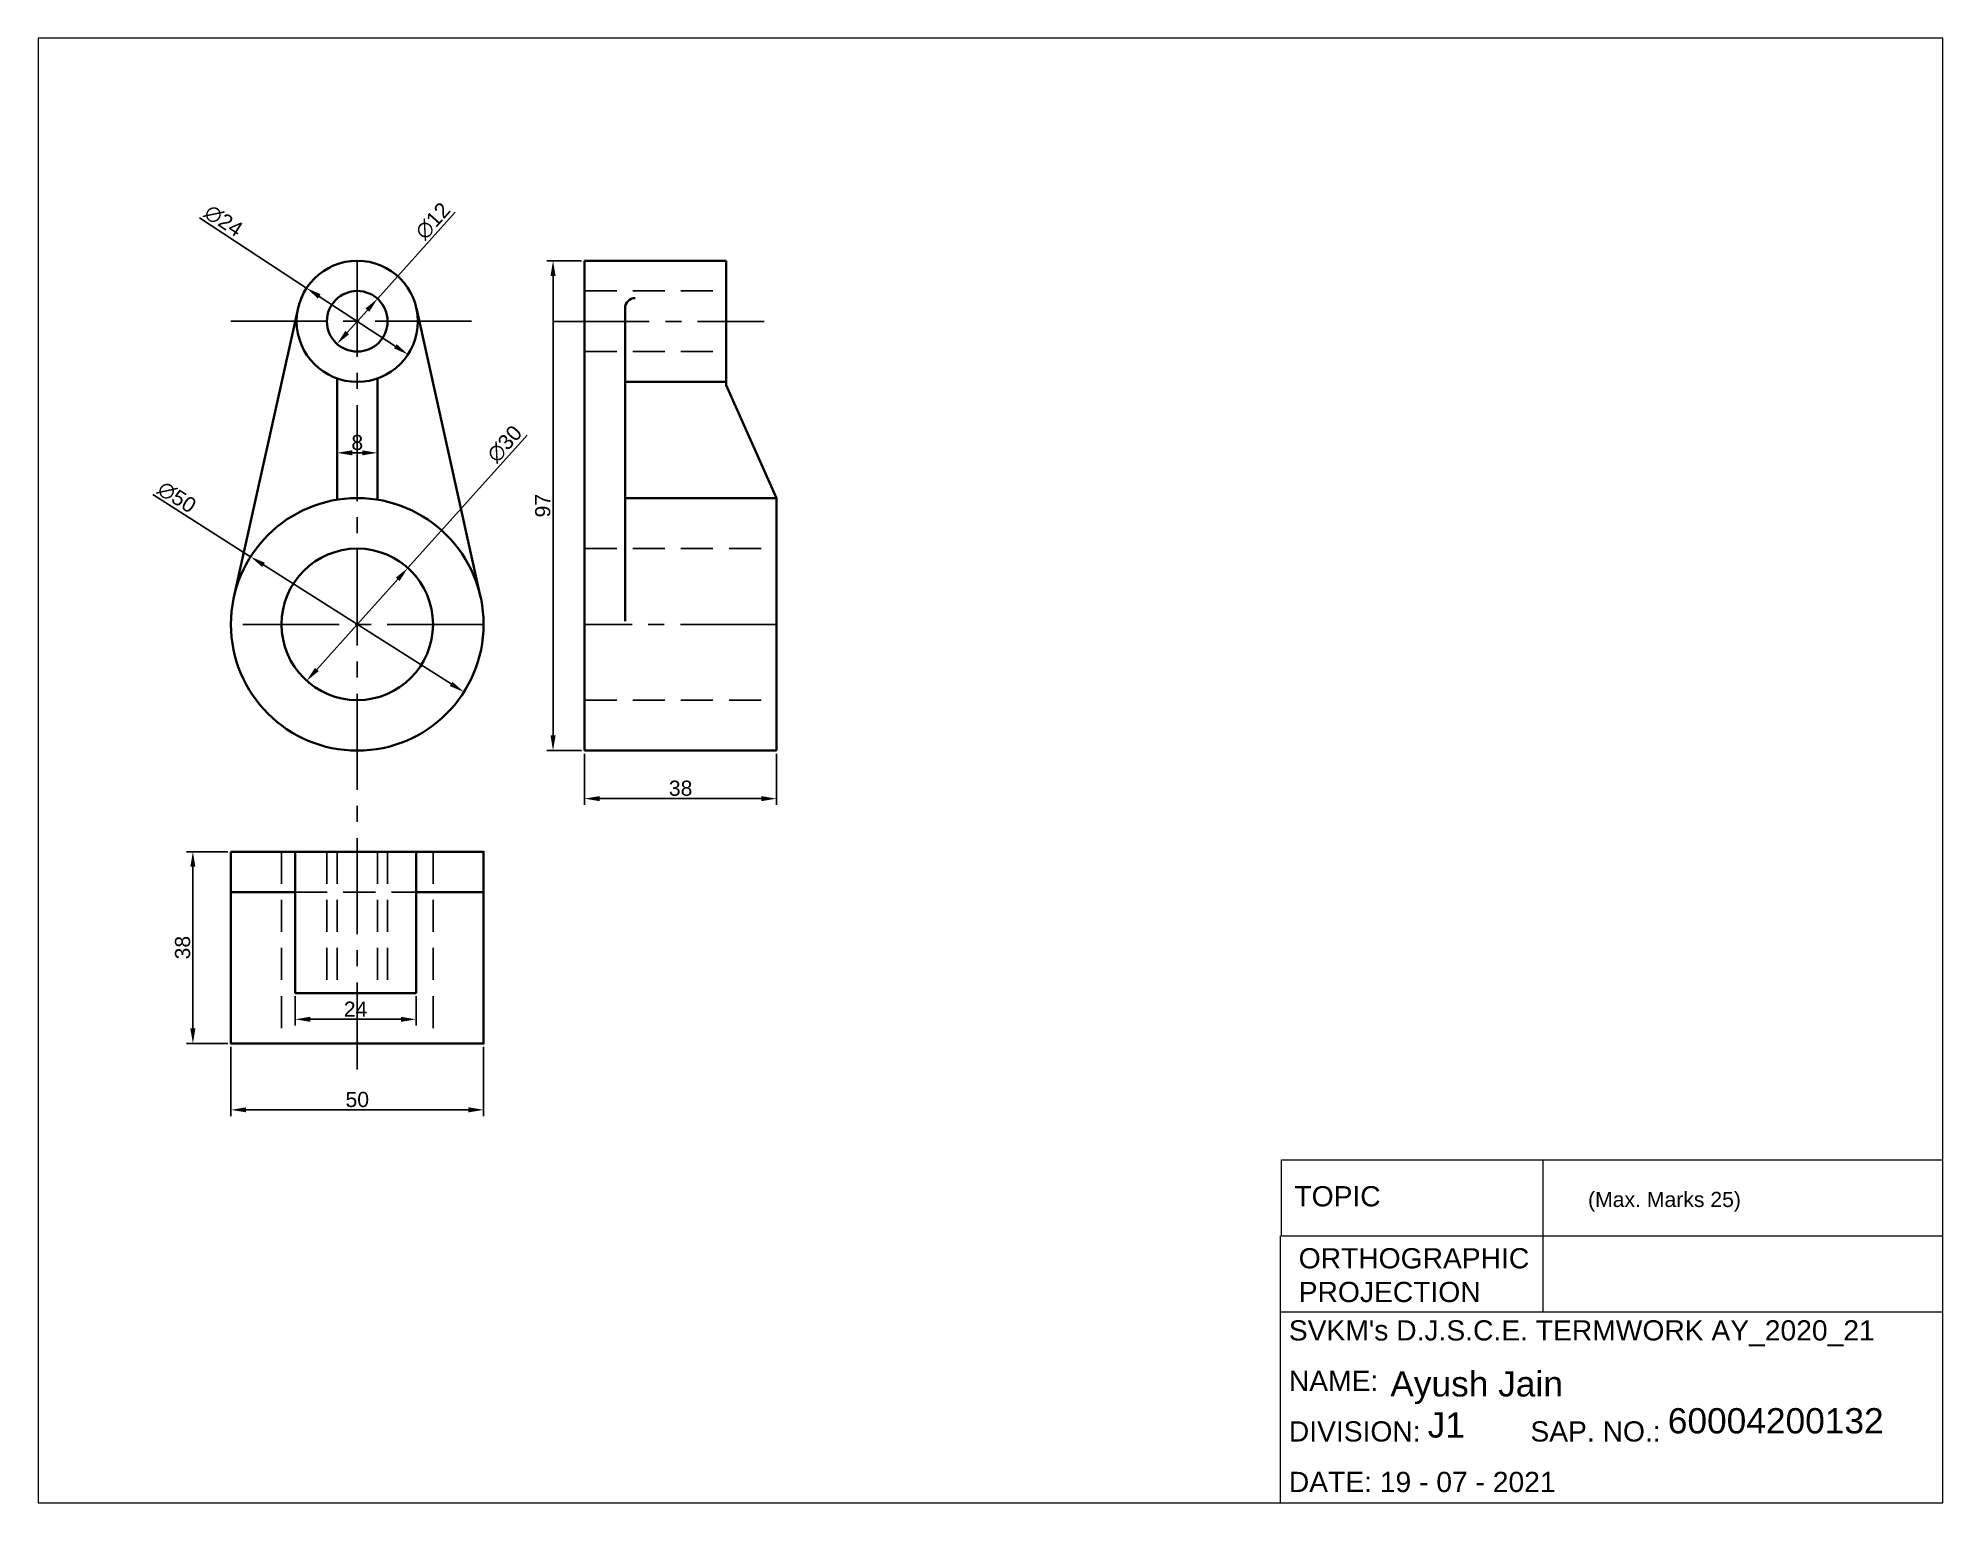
# Model space of a CAD drawing. Header units: millimetres. Extents: x 0 to 377, y 0 to 290.
import ezdxf

# ---------------------------------------------------------------- set-up
doc = ezdxf.new("R2010")
doc.units = ezdxf.units.MM
doc.linetypes.add('CENTER2', pattern=[28.575, 19.05, -3.175, 3.175, -3.175])
doc.linetypes.add('DASHED2', pattern=[9.525, 6.35, -3.175])
for name, color, linetype, lineweight in [('Centtre', 1, 'CENTER2', 30), ('Hidden', 3, 'DASHED2', 30), ('Object', 2, 'Continuous', 40), ('TEMPLATE', 6, 'Continuous', 20)]:
    doc.layers.add(name, color=color, linetype=linetype, lineweight=lineweight)
doc.layers.add('Dimension', color=7, linetype='Continuous')
doc.styles.get("Standard").update_dxf_attribs({"font": 'arial.ttf'})
doc.dimstyles.new('ISO-25', dxfattribs={"dimtxt": 3, "dimasz": 3, "dimexe": 1.25, "dimexo": 0.625, "dimgap": 0.5, "dimtad": 1, "dimdec": 0, "dimtxsty": 'Standard', "dimcen": 2.5, "dimclrd": 256, "dimclre": 256, "dimclrt": 256, "dimadec": 0, "dimazin": 0, "dimtfac": 1, "dimtdec": 0, "dimtmove": 0, "dimatfit": 2, "dimfxl": 1, "dimlwd": -1, "dimarcsym": 0})

# ---------------------------------------------------------------- blocks, each defined once
blk = doc.blocks.new('*D2')
at = {"layer": 'Defpoints', "color": 0, "transparency": 16777216}
for p in [(42.07, 187.32), (84.28, 160.53)]:
    blk.add_point(p, dxfattribs=at)
at = {"layer": 'Dimension', "transparency": 16777216}
for p, q in [((42.07, 187.32), (22.71, 199.61)), ((81.75, 162.14), (44.6, 185.72))]:
    blk.add_line(p, q, dxfattribs=at)
for points in [[(44.87, 186.14), (44.33, 185.29), (42.07, 187.32)], [(82.02, 162.56), (81.48, 161.72), (84.28, 160.53)]]:
    blk.add_solid(points, dxfattribs=at)
at = {"layer": 'Dimension', "transparency": 16777216, "insert": (27.45, 199.1), "char_height": 3, "attachment_point": 5, "rotation": 327.599}
blk.add_mtext('∅50', dxfattribs=at)
blk = doc.blocks.new('*D3')
at = {"layer": 'Defpoints', "color": 0, "transparency": 16777216}
for p in [(73.18, 185.1), (53.16, 162.76)]:
    blk.add_point(p, dxfattribs=at)
at = {"layer": 'Dimension', "transparency": 16777216}
for p, q in [((73.18, 185.1), (96.77, 211.42)), ((55.17, 164.99), (71.18, 182.86))]:
    blk.add_line(p, q, dxfattribs=at)
for points in [[(70.81, 183.2), (71.55, 182.53), (73.18, 185.1)], [(54.79, 165.32), (55.54, 164.66), (53.16, 162.76)]]:
    blk.add_solid(points, dxfattribs=at)
at = {"layer": 'Dimension', "transparency": 16777216, "insert": (92.34, 209.64), "char_height": 3, "attachment_point": 5, "rotation": 48.1358}
blk.add_mtext('∅30', dxfattribs=at)
blk = doc.blocks.new('*D4')
at = {"layer": 'Defpoints', "color": 0, "transparency": 16777216}
for p in [(53.14, 240.51), (73.21, 227.35)]:
    blk.add_point(p, dxfattribs=at)
at = {"layer": 'Dimension', "transparency": 16777216}
for p, q in [((53.14, 240.51), (31.95, 254.39)), ((70.7, 228.99), (55.65, 238.86))]:
    blk.add_line(p, q, dxfattribs=at)
for points in [[(55.92, 239.28), (55.37, 238.44), (53.14, 240.51)], [(70.97, 229.41), (70.43, 228.57), (73.21, 227.35)]]:
    blk.add_solid(points, dxfattribs=at)
at = {"layer": 'Dimension', "transparency": 16777216, "insert": (36.69, 253.82), "char_height": 3, "attachment_point": 5, "rotation": 326.7551}
blk.add_mtext('∅24', dxfattribs=at)
blk = doc.blocks.new('*D5')
at = {"layer": 'Defpoints', "color": 0, "transparency": 16777216}
for p in [(67.18, 238.39), (59.17, 229.46)]:
    blk.add_point(p, dxfattribs=at)
at = {"layer": 'Dimension', "transparency": 16777216}
for p, q in [((67.18, 238.39), (82.56, 255.54)), ((61.17, 231.69), (65.18, 236.16))]:
    blk.add_line(p, q, dxfattribs=at)
for points in [[(64.8, 236.49), (65.55, 235.83), (67.18, 238.39)], [(60.8, 232.03), (61.54, 231.36), (59.17, 229.46)]]:
    blk.add_solid(points, dxfattribs=at)
at = {"layer": 'Dimension', "transparency": 16777216, "insert": (78.14, 253.78), "char_height": 3, "attachment_point": 5, "rotation": 48.1074}
blk.add_mtext('∅12', dxfattribs=at)
blk = doc.blocks.new('*D6')
at = {"layer": 'Defpoints', "color": 0, "transparency": 16777216}
for p in [(108.17, 245.93), (101.92, 148.93), (108.17, 148.93)]:
    blk.add_point(p, dxfattribs=at)
at = {"layer": 'Dimension', "lineweight": -2, "transparency": 16777216}
for p, q in [((107.55, 245.93), (100.67, 245.93)), ((107.55, 148.93), (100.67, 148.93))]:
    blk.add_line(p, q, dxfattribs=at)
at = {"layer": 'Dimension', "transparency": 16777216}
blk.add_line((101.92, 242.93), (101.92, 151.93), dxfattribs=at)
for points in [[(101.42, 242.93), (102.42, 242.93), (101.92, 245.93)], [(101.42, 151.93), (102.42, 151.93), (101.92, 148.93)]]:
    blk.add_solid(points, dxfattribs=at)
at = {"layer": 'Dimension', "transparency": 16777216, "insert": (99.89, 197.43), "char_height": 3, "attachment_point": 5, "rotation": 90}
blk.add_mtext('97', dxfattribs=at)
blk = doc.blocks.new('*D7')
at = {"layer": 'Defpoints', "color": 0, "transparency": 16777216}
for p in [(38.17, 128.93), (30.64, 90.93), (38.17, 90.93)]:
    blk.add_point(p, dxfattribs=at)
at = {"layer": 'Dimension', "lineweight": -2, "transparency": 16777216}
for p, q in [((37.55, 128.93), (29.39, 128.93)), ((37.55, 90.93), (29.39, 90.93))]:
    blk.add_line(p, q, dxfattribs=at)
at = {"layer": 'Dimension', "transparency": 16777216}
blk.add_line((30.64, 125.93), (30.64, 93.93), dxfattribs=at)
for points in [[(30.14, 125.93), (31.14, 125.93), (30.64, 128.93)], [(30.14, 93.93), (31.14, 93.93), (30.64, 90.93)]]:
    blk.add_solid(points, dxfattribs=at)
at = {"layer": 'Dimension', "transparency": 16777216, "insert": (28.61, 109.93), "char_height": 3, "attachment_point": 5, "rotation": 90}
blk.add_mtext('38', dxfattribs=at)
blk = doc.blocks.new('*D8')
at = {"layer": 'Defpoints', "color": 0, "transparency": 16777216}
for p in [(108.17, 148.93), (146.17, 148.93), (146.17, 139.43)]:
    blk.add_point(p, dxfattribs=at)
at = {"layer": 'Dimension', "lineweight": -2, "transparency": 16777216}
for p, q in [((108.17, 148.3), (108.17, 138.18)), ((146.17, 148.3), (146.17, 138.18))]:
    blk.add_line(p, q, dxfattribs=at)
at = {"layer": 'Dimension', "transparency": 16777216}
blk.add_line((111.17, 139.43), (143.17, 139.43), dxfattribs=at)
for points in [[(111.17, 139.93), (111.17, 138.93), (108.17, 139.43)], [(143.17, 139.93), (143.17, 138.93), (146.17, 139.43)]]:
    blk.add_solid(points, dxfattribs=at)
at = {"layer": 'Dimension', "transparency": 16777216, "insert": (127.17, 141.47), "char_height": 3, "attachment_point": 5}
blk.add_mtext('38', dxfattribs=at)
blk = doc.blocks.new('*D9')
at = {"layer": 'Defpoints', "color": 0, "transparency": 16777216}
for p in [(38.17, 90.93), (88.17, 90.93), (88.17, 77.82)]:
    blk.add_point(p, dxfattribs=at)
at = {"layer": 'Dimension', "lineweight": -2, "transparency": 16777216}
for p, q in [((38.17, 90.3), (38.17, 76.57)), ((88.17, 90.3), (88.17, 76.57))]:
    blk.add_line(p, q, dxfattribs=at)
at = {"layer": 'Dimension', "transparency": 16777216}
blk.add_line((41.17, 77.82), (85.17, 77.82), dxfattribs=at)
for points in [[(41.17, 78.32), (41.17, 77.32), (38.17, 77.82)], [(85.17, 78.32), (85.17, 77.32), (88.17, 77.82)]]:
    blk.add_solid(points, dxfattribs=at)
at = {"layer": 'Dimension', "transparency": 16777216, "insert": (63.17, 79.85), "char_height": 3, "attachment_point": 5}
blk.add_mtext('50', dxfattribs=at)
blk = doc.blocks.new('*D10')
at = {"layer": 'Defpoints', "color": 0, "transparency": 16777216}
for p in [(50.88, 100.93), (74.8, 100.93), (74.8, 95.74)]:
    blk.add_point(p, dxfattribs=at)
at = {"layer": 'Dimension', "lineweight": -2, "transparency": 16777216}
for p, q in [((50.88, 100.3), (50.88, 94.49)), ((74.8, 100.3), (74.8, 94.49))]:
    blk.add_line(p, q, dxfattribs=at)
at = {"layer": 'Dimension', "transparency": 16777216}
blk.add_line((53.88, 95.74), (71.8, 95.74), dxfattribs=at)
for points in [[(53.88, 96.24), (53.88, 95.24), (50.88, 95.74)], [(71.8, 96.24), (71.8, 95.24), (74.8, 95.74)]]:
    blk.add_solid(points, dxfattribs=at)
at = {"layer": 'Dimension', "transparency": 16777216, "insert": (62.84, 97.75), "char_height": 3, "attachment_point": 5}
blk.add_mtext('24', dxfattribs=at)
blk = doc.blocks.new('*D11')
at = {"layer": 'Defpoints', "color": 0, "transparency": 16777216}
for p in [(59.17, 207.89), (59.17, 198.6), (67.17, 198.6)]:
    blk.add_point(p, dxfattribs=at)
at = {"layer": 'Dimension', "lineweight": -2, "transparency": 16777216}
for p, q in [((59.17, 199.23), (59.17, 209.14)), ((67.17, 199.23), (67.17, 209.14))]:
    blk.add_line(p, q, dxfattribs=at)
at = {"layer": 'Dimension', "transparency": 16777216}
blk.add_line((64.17, 207.89), (62.17, 207.89), dxfattribs=at)
for points in [[(62.17, 208.39), (62.17, 207.39), (59.17, 207.89)], [(64.17, 208.39), (64.17, 207.39), (67.17, 207.89)]]:
    blk.add_solid(points, dxfattribs=at)
at = {"layer": 'Dimension', "transparency": 16777216, "insert": (63.17, 209.92), "char_height": 3, "attachment_point": 5}
blk.add_mtext('8', dxfattribs=at)

msp = doc.modelspace()

# ---------------------------------------------------------------- linework, layer by layer
at = {"layer": 'Centtre'}
for p, q in [((63.17, 245.93), (63.17, 85.82)), ((38.17, 233.93), (88.17, 233.93)), ((101.92, 233.91), (143.71, 233.9)), ((88.17, 173.93), (38.17, 173.93)), ((146.17, 173.93), (108.17, 173.93))]:
    msp.add_line(p, q, dxfattribs=at)
at = {"layer": 'Hidden'}
for p, q in [((108.17, 239.93), (136.17, 239.93)), ((108.17, 227.93), (136.17, 227.93)), ((108.17, 188.93), (146.17, 188.93)), ((108.17, 158.93), (146.17, 158.93)), ((48.17, 128.93), (48.17, 90.93)), ((57.17, 128.93), (57.17, 101.06)), ((59.17, 128.93), (59.17, 101.04)), ((67.17, 128.93), (67.17, 100.98)), ((69.17, 128.93), (69.17, 100.97)), ((78.17, 128.93), (78.17, 90.93)), ((50.88, 120.93), (74.8, 120.93))]:
    msp.add_line(p, q, dxfattribs=at)
at = {"layer": 'Object'}
for p, q in [((108.17, 148.93), (108.17, 245.93)), ((108.17, 245.93), (136.17, 245.93)), ((136.17, 245.93), (136.17, 221.28)), ((118.17, 238.53), (118.17, 238.53)), ((51.46, 236.53), (38.77, 179.34)), ((74.89, 236.53), (87.58, 179.34)), ((116.17, 236.53), (116.17, 174.57)), ((116.17, 236.53), (116.17, 236.53)), ((59.17, 222.61), (59.17, 198.6)), ((67.17, 222.61), (67.17, 198.6)), ((136.17, 221.93), (116.17, 221.93)), ((136.17, 221.28), (146.17, 198.93)), ((146.17, 198.93), (116.17, 198.93)), ((146.17, 198.93), (146.17, 148.93)), ((146.17, 148.93), (108.17, 148.93)), ((50.88, 100.93), (50.88, 128.93)), ((74.8, 128.93), (74.8, 100.93)), ((50.88, 120.93), (38.17, 120.93)), ((88.17, 120.93), (74.8, 120.93)), ((74.8, 100.93), (50.88, 100.93))]:
    msp.add_line(p, q, dxfattribs=at)
msp.add_lwpolyline([(38.17, 128.93), (88.17, 128.93), (88.17, 90.93), (38.17, 90.93)], close=True, dxfattribs=at)
for centre, radius in [((63.17, 233.93), 12), ((63.17, 233.93), 6), ((63.17, 173.93), 25), ((63.17, 173.93), 15)]:
    msp.add_circle(centre, radius, dxfattribs=at)
msp.add_arc((118.17, 236.53), 2, 90.1408, 180, dxfattribs=at)
at = {"layer": 'TEMPLATE'}
for p, q in [((246.08, 67.93), (377, 67.93)), ((246.08, 52.89), (246.08, 67.93)), ((297.84, 67.93), (297.84, 52.89)), ((245.89, 37.86), (245.89, 52.89)), ((246.08, 52.89), (377, 52.89)), ((297.84, 52.89), (297.84, 37.86)), ((245.89, 0), (245.89, 37.86)), ((245.89, 37.86), (377, 37.86)), ((304.41, 37.86), (377, 37.86)), ((239.47, 0), (376.4, 0))]:
    msp.add_line(p, q, dxfattribs=at)
msp.add_lwpolyline([(0, 0), (377, 0), (377, 290), (0, 290)], close=True, dxfattribs=at)

# ---------------------------------------------------------------- texts
for s, p in [('Ayush Jain', (267.63, 21.07)), ('J1', (275.02, 12.93)), ('60004200132', (322.55, 13.76))]:
    msp.add_text(s, height=5).set_placement(p)
at = {"layer": 'TEMPLATE', "attachment_point": 1}
for s, width, heights, insert, char_height in [('TOPIC', 48.0663, [0], (248.65, 62.71), 4), ('(Max. Marks 25)', 31.3188, [0], (306.76, 61.58), 3), ('ORTHOGRAPHIC\\PPROJECTION', 34.218, [0], (249.5, 50.43), 4), ("\\pxsm1.5;SVKM's D.J.S.C.E. TERMWORK AY_2020_21 \\PNAME:  \\PDIVISION:              SAP. NO.:  \\P\\ps*;DATE: 19 - 07 - 2021", 128.8166, [34.35], (247.55, 36.16), 4)]:
    msp.add_mtext_dynamic_manual_height_columns(s, width=width, gutter_width=20, heights=heights, dxfattribs=dict(at, insert=insert, char_height=char_height))

# ---------------------------------------------------------------- dimensions: what is measured, and where the dimension line sits
at = {"layer": 'Dimension'}
for p1, p2, picture, middle in [((73.21, 227.35), (53.14, 240.51), '*D4', (35.53, 252.05)), ((59.17, 229.46), (67.18, 238.39), '*D5', (79.71, 252.36)), ((53.16, 162.76), (73.18, 185.1), '*D3', (93.91, 208.23)), ((84.28, 160.53), (42.07, 187.32), '*D2', (26.32, 197.32))]:
    dim = msp.add_diameter_dim_2p(p1=p1, p2=p2, dimstyle='ISO-25', dxfattribs=at)
    dim.commit()
    dim.dimension.update_dxf_attribs({"geometry": picture, "text_midpoint": middle, "dimtype": 163})
for base, p1, p2, picture, middle in [((101.92, 148.93), (108.17, 245.93), (108.17, 148.93), '*D6', (99.89, 197.43)), ((30.64, 90.93), (38.17, 128.93), (38.17, 90.93), '*D7', (28.61, 109.93))]:
    dim = msp.add_linear_dim(base=base, p1=p1, p2=p2, angle=90, dimstyle='ISO-25', dxfattribs=at)
    dim.commit()
    dim.dimension.update_dxf_attribs({"geometry": picture, "text_midpoint": middle})
for base, p1, p2, picture, middle in [((59.17, 207.89), (67.17, 198.6), (59.17, 198.6), '*D11', (63.17, 209.92)), ((146.17, 139.43), (108.17, 148.93), (146.17, 148.93), '*D8', (127.17, 141.47)), ((74.8, 95.74), (50.88, 100.93), (74.8, 100.93), '*D10', (62.84, 97.75)), ((88.17, 77.82), (38.17, 90.93), (88.17, 90.93), '*D9', (63.17, 79.85))]:
    dim = msp.add_linear_dim(base=base, p1=p1, p2=p2, dimstyle='ISO-25', dxfattribs=at)
    dim.commit()
    dim.dimension.update_dxf_attribs({"geometry": picture, "text_midpoint": middle})

doc.saveas('drawing.dxf')
